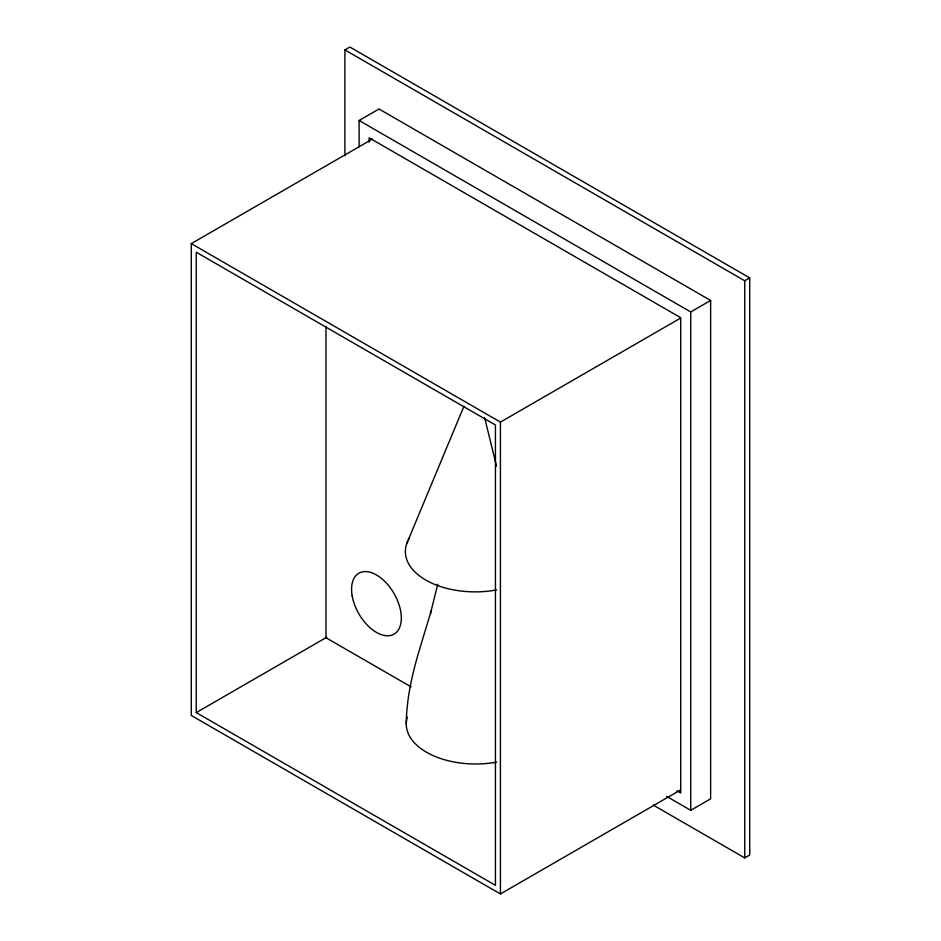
<?xml version="1.0" encoding="UTF-8"?>
<svg xmlns="http://www.w3.org/2000/svg" width="941" height="941" viewBox="0 0 941 941"><rect width="100%" height="100%" fill="white"/><g stroke="black" fill="none" stroke-linecap="round" stroke-linejoin="round"><path stroke-width="1.41" d="M406.277 723.982C406.465 699.622 411.84 675.697 418.639 652.419L431.201 610.815L430.484 613.473L437.73 584.267M406.712 543.698L463.96 406.206M344.9 155.653L344.9 49.92L349.876 47.05L749.718 277.901L749.718 855.04L744.743 857.91L653.348 805.143M359.109 146.949L359.109 120.495L379.011 109.003L710.631 300.461L710.631 798.827L690.741 810.307L666.593 796.368M680.378 790.052L500.424 893.95L191.282 715.466L191.282 243.625L372.507 138.997M359.109 120.495L690.741 311.953L710.631 300.461M344.9 49.92L744.743 280.771L749.718 277.901M191.282 243.625L500.424 422.109L680.378 318.211M196.257 712.596L495.448 885.34L495.448 424.979L196.257 252.235L196.257 712.596L326.786 637.233M676.92 790.793L680.743 792.992L680.743 317.729L369.107 137.809L369.107 142.209M411.052 686.836L325.962 637.716L325.962 326.492M484.639 417.698L496.542 466.124M744.743 280.771L744.743 857.91M690.741 311.953L690.741 810.307M500.424 422.109L500.424 893.95M496.519 589.936A69.81 40.31 0 0 1 424.92 579.538A69.81 40.31 0 0 1 409.523 537.852M496.577 762.139A69.281 39.898 0.1 0 1 407.3 717.148M352.11 595.535A35.17 20.302 60 0 0 393.044 634.657A35.17 20.302 60 0 0 384.199 580.868A35.17 20.302 60 0 0 352.11 595.535"/></g></svg>
